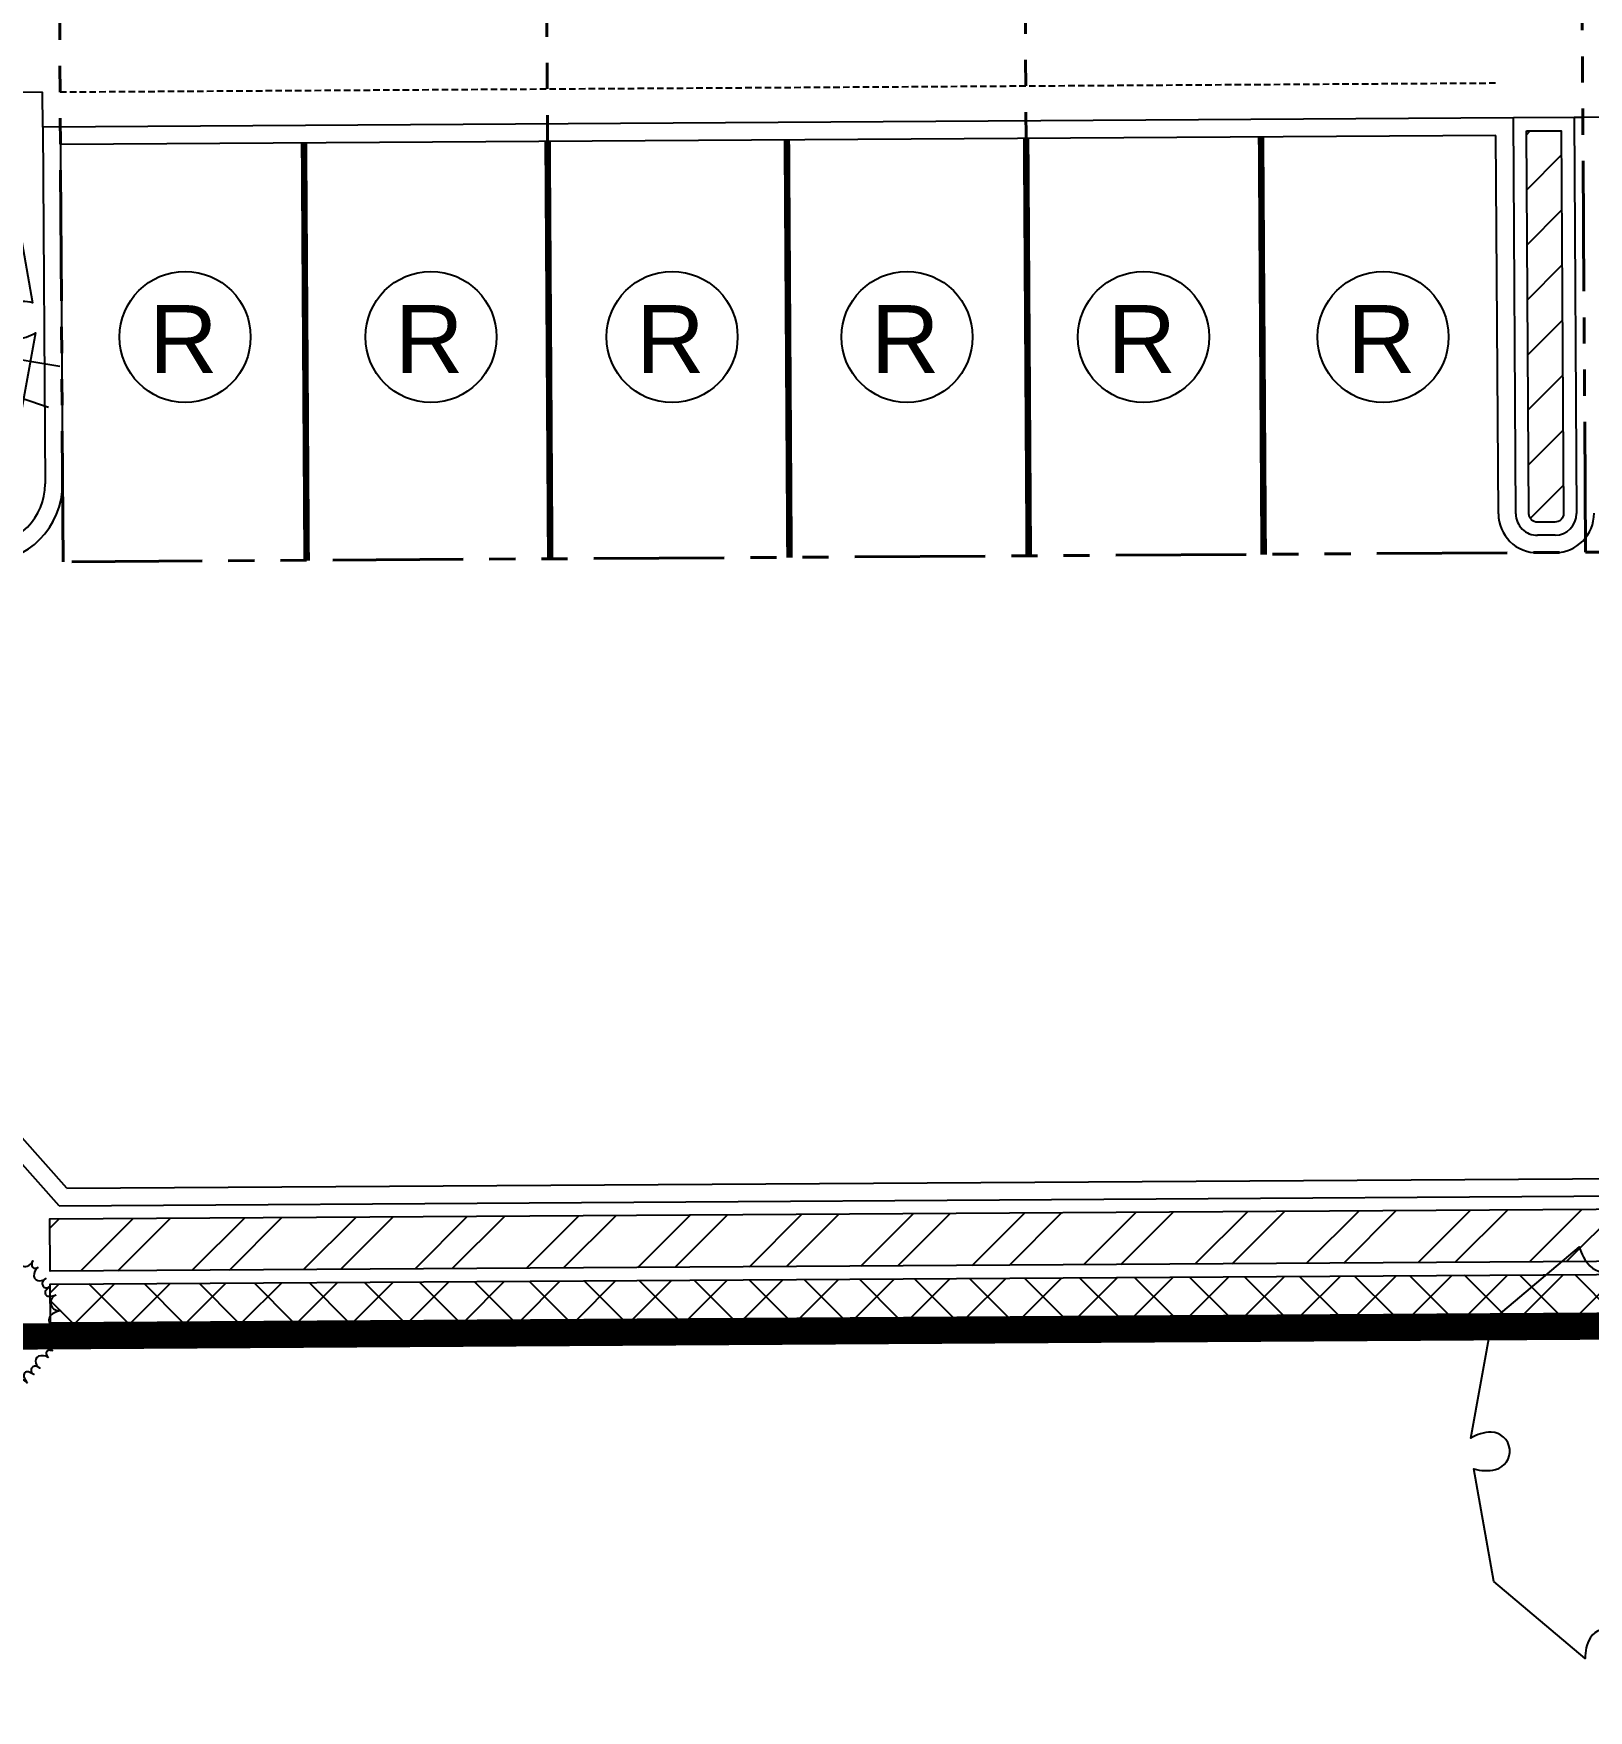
# Model space of a CAD drawing. Header units: feet. Extents: x 919634 to 928945, y 707022 to 708026.
# Drawn here: x 920465.1 to 920524.6, y 707039.7 to 707104 of the extents above; entities that cross this region are included whole.
import ezdxf
from ezdxf.enums import TextEntityAlignment as Align

# ---------------------------------------------------------------- set-up
doc = ezdxf.new("R2010")
doc.units = ezdxf.units.FT
doc.header["$LTSCALE"] = 20
doc.header["$MEASUREMENT"] = 0
for name, pattern in [('PHANTOM2', [1.25, 0.625, -0.125, 0.125, -0.125, 0.125, -0.125]), ('Site Plan$0$HIDDEN2', [0.1875, 0.125, -0.0625]), ('Site Plan$0$PHANTOM2', [1.25, 0.625, -0.125, 0.125, -0.125, 0.125, -0.125])]:
    doc.linetypes.add(name, pattern=pattern)
doc.layers.add('-u-site-propline', color=7, linetype='PHANTOM2', true_color=0xd10000)
for name, color, linetype in [('-u-site-xref', 7, 'Continuous'), ('L-002', 15, 'Continuous'), ('LK-TREE-013M', 6, 'Continuous'), ('LK-TREE-025M', 2, 'Continuous'), ('LK-TREE-035M', 123, 'Continuous'), ('LK-TREE-050M', 2, 'Continuous'), ('LK-TREE-TRNK', 32, 'Continuous'), ('LP-PATT-GRND', 251, 'Continuous'), ('LP-PATT-SHAR', 4, 'Continuous'), ('LP-SHAR-BRDR-CONT', 123, 'Continuous'), ('LP-TREE', 15, 'Continuous'), ('Site Plan$0$-u-site-parking_overhang', 252, 'Site Plan$0$HIDDEN2'), ('Site Plan$0$SP-PARKING DESIGNATION', 254, 'Continuous')]:
    doc.layers.add(name, color=color, linetype=linetype)
for name, color, linetype, lineweight in [('Site Plan$0$SP-CURB', 3, 'Continuous', 25), ('Site Plan$0$SP-LOT LINES', 252, 'Site Plan$0$PHANTOM2', 40), ('Site Plan$0$SP-PARKING-STRIPE', 252, 'Continuous', 25), ('Site Plan$0$SP-SIDEWALK', 2, 'Continuous', 25)]:
    doc.layers.add(name, color=color, linetype=linetype, lineweight=lineweight)
doc.layers.get('-u-site-xref').off()
doc.styles.add('Site Plan$0$ARIAL', font='arial.ttf')

# ---------------------------------------------------------------- blocks, each defined once
blk = doc.blocks.new('Site Plan')
at = {"layer": 'Site Plan$0$-u-site-parking_overhang', "ltscale": 0.1}
blk.add_line((920521.0722283929, 707102.0797567785, 0.01051827770672093), (920466.0733895588, 707101.7350001703, 0.01051827770672093), dxfattribs=at)
at = {"layer": 'Site Plan$0$SP-CURB'}
for p, q in [((920521.7505729785, 707100.7506494087), (920465.4116852814, 707100.3974927919)), ((920521.8456351558, 707085.5854306961), (920521.7505729785, 707100.7506494087)), ((920562.0831193626, 707101.0034713262), (920524.0771936765, 707100.7652336776)), ((920524.4139345305, 707100.7673445157), (920524.0771936765, 707100.7652336777)), ((920524.0771936765, 707100.7652336776), (920524.1722558538, 707085.600014965)), ((920465.4116852814, 707100.3974927919), (920465.4973522006, 707086.7310946208)), ((920521.0847650154, 707100.0797960706), (920466.0859261812, 707099.7350394623)), ((920521.1756483186, 707085.5812309276), (920521.0847650154, 707100.0797960706)), ((920466.0858452033, 707099.7359625745), (920466.1673390378, 707086.7352943893)), ((920523.3474748583, 707084.7648285731), (920522.6808215478, 707084.7606497006)), ((920523.3516746267, 707084.0948417359), (920522.6850213163, 707084.0906628635)), ((920466.0390333157, 707059.072314916), (920463.2079595915, 707062.2605025355)), ((920466.3365205397, 707059.744192858), (920463.7022875785, 707062.7009295102)), ((920466.3365205397, 707059.744192858), (920561.6680705692, 707060.3417724171)), ((920466.0390333157, 707059.072314916), (920561.9751939983, 707059.6736844374))]:
    blk.add_line(p, q, dxfattribs=at)
for centre, radius, start, end in [((920463.1673979759, 707086.7164894558), 2.33, 270.3591501261675, 0.3591501260277246), ((920463.1673979759, 707086.7164894558), 3, 270.3591501261675, 0.3591501260277246), ((920522.6756188496, 707085.5906333943), 1.5, 180.3591501269829, 270.359150126983), ((920522.6756188496, 707085.5906333943), 0.8299999999580905, 180.3591501269829, 270.359150126983), ((920523.34227216, 707085.5948122668), 0.8299999999580905, 270.359150126983, 0.3591501269830389), ((920523.34227216, 707085.5948122668), 1.5, 270.359150126983, 0.3591501269830389)]:
    blk.add_arc(centre, radius, start, end, dxfattribs=at)
at = {"layer": 'Site Plan$0$SP-LOT LINES', "ltscale": 0.4}
for p, q in [((920503.1853421133, 707083.9769341701, 0.01051764219638225), (920502.6211941084, 707173.9751660251, 0.01051764219638225)), ((920524.5182602379, 707084.1106581662, 0.01051827770671735), (920523.954112233, 707174.1088900211, 0.01051827770671735)), ((920466.1860730145, 707083.7450066822, 0.01051827770671735), (920465.6219250098, 707173.7432385373, 0.01051827770671735)), ((920484.8523737204, 707083.862015162, 0.01051827770671735), (920484.288225716, 707173.8602470171, 0.01051827770671735)), ((920561.5175374111, 707084.3425857045, 0.01051827770671735), (920466.1860730145, 707083.7450066822, 0.01051827770671735))]:
    blk.add_line(p, q, dxfattribs=at)
at = {"layer": 'Site Plan$0$SP-PARKING DESIGNATION'}
for centre in [(920470.8638038592, 707092.3593842747), (920480.2831736398, 707092.3593842747), (920489.5225621877, 707092.3593842747), (920498.5219658451, 707092.3593842747), (920507.5813731606, 707092.3593842747), (920516.7607729214, 707092.3593842747)]:
    blk.add_circle(centre, 2.510723853571849, dxfattribs=at)
at = {"layer": 'Site Plan$0$SP-PARKING-STRIPE', "const_width": 0.25}
for points in [[(920503.1854999282, 707083.9666938547), (920503.0850736208, 707099.9663786816)], [(920512.1853226433, 707084.0231836527), (920512.0848963357, 707100.0228684795)], [(920475.4189508249, 707099.7929026297), (920475.5193771326, 707083.7932178025)], [(920484.7521012668, 707099.8513318696), (920484.8525270948, 707083.8517234293)], [(920494.0190133502, 707083.9092343353), (920493.9185870424, 707099.9089191625)]]:
    blk.add_lwpolyline(points, dxfattribs=at)
at = {"layer": 'Site Plan$0$SP-SIDEWALK'}
for p, q in [((920465.4032789108, 707101.738556628), (920446.7436351681, 707101.621589877)), ((920465.4116852814, 707100.3974927919), (920465.4032789108, 707101.738556628)), ((920524.0771936765, 707100.7652336777), (920521.7505729785, 707100.7506494087))]:
    blk.add_line(p, q, dxfattribs=at)
at = {"layer": 'Site Plan$0$SP-PARKING DESIGNATION', "style": 'Site Plan$0$ARIAL'}
for p in [(920470.7957642226, 707090.9804229245, 6.148252897075768e-08), (920480.2151340032, 707090.9804229245, 6.148252897075768e-08), (920489.4545225512, 707090.9804229245, 6.148252897075768e-08), (920498.4539262085, 707090.9804229245, 6.148252897075768e-08), (920507.513333524, 707090.9804229245, 6.148252897075768e-08), (920516.6927332848, 707090.9804229245, 6.148252897075768e-08)]:
    blk.add_text('R', height=2.6, dxfattribs=at).set_placement(p, align=Align.CENTER)
blk = doc.blocks.new('TREE-DCID-109')
at = {"layer": 'LK-TREE-013M'}
for q in [(-0.2166500179826585, 0.4823717540616883), (-0.3601145663802754, 0.4331494471145447), (0.517799688297174, -0.1756967119105255), (0.5411972765790551, -0.08973717540862935)]:
    blk.add_line((0, 0), q, dxfattribs=at)
at = {"layer": 'LK-TREE-025M'}
for q in [(0.3255488117082166, 0.4360770788698858), (-0.5380278299170698, -0.1671362488681467), (-0.3928847481928415, -0.3377660838132428)]:
    blk.add_line((0, 0), q, dxfattribs=at)
at = {"layer": 'LK-TREE-035M'}
for q in [(0.1553565035567317, 0.5017498904846036), (-0.4146117905927724, 0.3240326438288861), (-0.007274405883975987, -0.5610814594255942), (0.3672781784027848, -0.3858769121981993)]:
    blk.add_line((0, 0), q, dxfattribs=at)
at = {"layer": 'LK-TREE-050M'}
blk.add_lwpolyline([(0.2584786559970667, 0.4268626303226171), (0.4439277190902544, 0.2703980164522264), (0.4842933250632768, 0.04269808410359133, 0.1271889369582335), (0.4404039055287399, 0.04376765122555071, 0.8753183136220222), (0.4490377769191127, -0.03179279157851056, 0.1490760554437799), (0.4900553474947174, -0.01954737550922658), (0.4472775486362366, -0.25838328219114), (0.2702664257688525, -0.4071908885772473, 0.1271889369582343), (0.2492479883002545, -0.3686467527420234, 0.8753183136220385), (0.1881276610059217, -0.4139041261011158, 0.1490760554437781), (0.2192412876896412, -0.4433036761864813), (-0.008985574262055707, -0.525674968998004), (-0.2263623031024622, -0.4467826430354762, 0.1271889369582332), (-0.2034913210365517, -0.4093080743222117, 0.8753183136220306), (-0.2732455197212289, -0.3790050048772429, 0.1490760554437717), (-0.2831494636131424, -0.4206499710318923), (-0.4685985267063302, -0.2641853571615016), (-0.5089641326793526, -0.03648542481286654, 0.1271889369582335), (-0.4650747131448156, -0.03755499193482592, 0.8753183136220322), (-0.4737085845351885, 0.03800545086923535, 0.1490760554437723), (-0.5147261551107931, 0.02576003479995137), (-0.4719483562523124, 0.2645959414818648), (-0.2949372333849283, 0.4134035478679721, 0.1271889369582334), (-0.2739187959163303, 0.3748594120327482, 0.8753183136220326), (-0.2127984686219975, 0.4201167853918406, 0.1490760554437743), (-0.243912095305717, 0.449516335477206), (-0.01568523335402006, 0.5318876282887288), (0.2016914954863864, 0.452995302326201, 0.1271889369582338), (0.1788205134204759, 0.4155207336129365, 0.8753183136220314), (0.2485747121051531, 0.3852176641679677, 0.1490760554437729)], format="xyb", close=True, dxfattribs=at)
at = {"layer": 'LK-TREE-TRNK', "const_width": 0.03749999999999999}
blk.add_lwpolyline([(-0.01875000000001137, 0, 1), (0.01875000000001137, 0, 1)], format="xyb", close=True, dxfattribs=at)
blk = doc.blocks.new('TREE-SIMP-027')
at = {"layer": 'LK-TREE-050M'}
blk.add_lwpolyline([(0.2708140598051045, 0.423756300677276), (0.4562631228982923, 0.2672916868068853), (0.4966287288713147, 0.03959175445825025, 0.1271889369582335), (0.4527393093368062, 0.04066132158020963, 0.8753183136220222), (0.461373180727179, -0.03489912122385164, 0.1490760554437799), (0.5023907513027837, -0.02265370515456766), (0.4596129524443029, -0.2614896118364811), (0.2826018295768904, -0.4102972182225884, 0.1271889369582343), (0.2615833921082924, -0.3717530823873645, 0.8753183136220385), (0.2004630648139596, -0.4170104557464569, 0.1490760554437781), (0.2315766914976791, -0.4464100058318223), (0.003349829546010596, -0.5287812986433451), (-0.2140268992944243, -0.4498889726808173, 0.1271889369582332), (-0.1911559172284854, -0.4124144039675528, 0.8753183136220306), (-0.260910115913191, -0.3821113345225839, 0.1490760554437717), (-0.2708140598050761, -0.4237563006772334), (-0.4562631228982639, -0.2672916868068427), (-0.4966287288712863, -0.03959175445820762, 0.1271889369582335), (-0.4527393093367778, -0.040661321580167, 0.8753183136220322), (-0.4613731807271506, 0.03489912122389427, 0.1490760554437723), (-0.5023907513027552, 0.02265370515461029), (-0.4596129524442745, 0.2614896118365237), (-0.282601829576862, 0.410297218222631, 0.1271889369582334), (-0.261583392108264, 0.3717530823874071, 0.8753183136220326), (-0.2004630648139312, 0.4170104557464995, 0.1490760554437743), (-0.2315766914976507, 0.446410005831865), (-0.003349829545982175, 0.5287812986433877), (0.2140268992944527, 0.4498889726808599, 0.1271889369582338), (0.1911559172285138, 0.4124144039675954, 0.8753183136220314), (0.2609101159132194, 0.3821113345226266, 0.1490760554437729)], format="xyb", close=True, dxfattribs=at)
at = {"layer": 'LK-TREE-TRNK', "const_width": 0.03749999999999999}
blk.add_lwpolyline([(-0.01874999999998295, 2.131628207280301e-14, 1), (0.01875000000001137, 2.131628207280301e-14, 1)], format="xyb", close=True, dxfattribs=at)
blk = doc.blocks.new('TREE-SIMP-050')
at = {"layer": 'LK-TREE-050M'}
for points in [[(-0.5063208654652271, 0.1645136218033301, 0.9238698787882458), (-0.47233222863332, 0.2683866190137891, 0.06820127350311533), (-0.414505700114006, 0.2542992514048521, 0.4181610453704602), (-0.3587322848368615, 0.304667357135699, 0.2374339859578812), (-0.3804403379060943, 0.3441349055462268, 0.0842579139704569), (-0.3573731892427077, 0.3297529989931149, 0.532571963510414), (-0.3181299486578553, 0.3586429804307514, 0.2259684077116941), (-0.3304879564975352, 0.3824677070835349, 0.1212493247515181), (-0.2921296729347489, 0.3655647037487171, 0.4541426145596303), (-0.246218640312037, 0.4083102835007679, 0.2106114980724684), (-0.2682389667170071, 0.4560223980669349, 0.1438807785519845), (-0.2383938047883305, 0.4387016716041785, 0.3522366507910852), (-0.2168579454985604, 0.4559898085478196, 0.1238093590723205), (-0.2175004819817445, 0.477896232070762)], [(-0.217327879187593, 0.4773786169928229, 0.2319409235831661), (-0.1676104671261101, 0.4321676284649527, 0.4036460338651622), (-0.1250247824814039, 0.4596424350364856, 0.1283771511674822), (-0.1267946207183854, 0.5029439559161091, 0.2004560848049677), (-0.1114589603899958, 0.4755629969990025, 0.5121091914827116), (-0.06840131768714741, 0.4833958400625562, 0.2449079070525383), (-0.06887400725514681, 0.5142511698203265, 0.01983770546384903), (-0.05012887402119759, 0.4775730350413312, 0.6492109322906671), (-0.006329458357100748, 0.4869599499713431, 0.09886101778078543), (-1.2281175344242e-05, 0.5364276663579091)], [(-2.842170943040401e-14, 0.5323772633802832, 0.9238698787882456), (0.1092921572607963, 0.5321506702360068, 0.06820127350311533), (0.1137636545370526, 0.4728011374758125, 0.4181610453704602), (0.1789015028607821, 0.4353220680857532, 0.2374339859578812), (0.2097292146456198, 0.4681637965985033, 0.0842579139704569), (0.2031793496502985, 0.4417813810134277, 0.532571963510414), (0.2427821830072787, 0.4133863365660488, 0.2259684077116941), (0.2616220101002682, 0.4325017458724716, 0.1212493247515181), (0.2573996601296926, 0.3907975350497281, 0.4541426145596303), (0.3122404116054156, 0.3603426588818621, 0.2106114980724684), (0.350812673988969, 0.3960290880387731, 0.1438807785519845), (0.3435623464554283, 0.3622922534747062, 0.3522366507910852), (0.3666592882592852, 0.3471527622798334, 0.1238093590723205), (0.3872949804066934, 0.354533307943683)], [(0.3868560364105633, 0.3542092010759319, 0.2319409235831661), (0.3592213564063229, 0.2929541685739423, 0.4036460338651622), (0.3985111505024292, 0.2609429578394611, 0.1283771511674822), (0.4391464340079665, 0.2760070798616283, 0.2004560848049677), (0.4178445742688837, 0.2529608185469385, 0.5121091914827116), (0.438599594038493, 0.2144310484990086, 0.2449079070525383), (0.4677986873574866, 0.2244154242550138, 0.01983770546384903), (0.4387082730014811, 0.1952535761753609, 0.6492109322906671), (0.4611705233974703, 0.156498572736254, 0.09886101778078543), (0.5101692325187912, 0.1657769452493199)], [(-0.5211720524514476, -0.05917299027196066, 0.2319409235831661), (-0.462810321960518, -0.02585988534517014, 0.4036460338651622), (-0.4757807155120304, 0.02313168968483836, 0.1283771511674822), (-0.5175098192026155, 0.03482937933084429, 0.2004560848049677), (-0.4867300001406534, 0.04095327739020149, 0.5121091914827116), (-0.4808739332444532, 0.08432401067994988, 0.2449079070525383), (-0.5103651647825984, 0.09340927744833039, 0.01983770546384903), (-0.4696896209643455, 0.09990279159061544, 0.6492109322906671), (-0.4650823437925737, 0.1444592275059762, 0.09886101778078543), (-0.51017682270259, 0.1657535850656444)], [(0.5063208654651987, 0.1645136218033301, 0.9238698787882456), (0.5398784965242669, 0.06050058232808908, 0.06820127350311533), (0.4848155053022936, 0.03790792147479749, 0.4181610453704602), (0.4692994942432449, -0.0356235230058175, 0.2374339859578812), (0.5100601209908859, -0.05479376694616889, 0.0842579139704569), (0.4829449331386684, -0.05671708992996116, 0.532571963510414), (0.4681775896192164, -0.1031561739481432, 0.2259684077116941), (0.4921792509445595, -0.1151669279406917, 0.1212493247515181), (0.4512114115875363, -0.1240385443683181, 0.4541426145596303), (0.4391938273454059, -0.1856062727152761, 0.2106114980724684), (0.4850531229264163, -0.2112629611253638, 0.1438807785519845), (0.4507270121524414, -0.2147927450960267, 0.3522366507910852), (0.4434658479336235, -0.2414376021704783, 0.1238093590723205), (0.4568619435453058, -0.2587825976176461)], [(-0.312923504070767, -0.430702253493493, 0.9238698787882453), (-0.4012095285382031, -0.3662786175598285, 0.06820127350311533), (-0.3699422657381035, -0.3156355567939642, 0.4181610453704602), (-0.4006102477518994, -0.2470272861133012, 0.2374339859578812), (-0.4448542741631059, -0.2554767282557151, 0.0842579139704569), (-0.4240481272702539, -0.237982819743479, 0.532571963510414), (-0.439397304117108, -0.1917327848332917, 0.2259684077116941), (-0.4658748000882724, -0.1961237032956191, 0.1212493247515181), (-0.437945727125765, -0.1648661230457478, 0.4541426145596303), (-0.4644118999820535, -0.1079930257222941, 0.2106114980724684), (-0.5165934725272621, -0.1141917464021844, 0.1438807785519845), (-0.4908978205220365, -0.09115970950193741, 0.3522366507910852), (-0.5006848693078894, -0.06533556207373437, 0.1238093590723205), (-0.5217176708409283, -0.05917719342845373)], [(0.4564180584423525, -0.2584652915999612, 0.2319409235831661), (0.3896214748700402, -0.251111995140306, 0.4036460338651622), (0.3713182183876995, -0.2983708179667701, 0.1283771511674822), (0.3982020429736224, -0.3323621994260293, 0.2004560848049677), (0.3697011093028664, -0.3192246133150149, 0.5121091914827116), (0.3394707742548349, -0.3508701638469063, 0.2449079070525383), (0.3579894959346177, -0.3755548100310122, 0.01983770546384903), (0.3212654978818534, -0.3568996885399969, 0.6492109322906671), (0.2913485164262966, -0.3902385128295052, 0.09886101778078543), (0.3153142068863986, -0.4339718796427121)], [(-0.1047741632139605, -0.5139495361968756, 0.2319409235831661), (-0.1184220421897919, -0.4481499165534615, 0.4036460338651622), (-0.1690238708967797, -0.4453462645940434, 0.1283771511674822), (-0.1930440370606448, -0.481418215682595, 0.2004560848049677), (-0.1893567230411861, -0.4502524796211702, 0.5121091914827116), (-0.2287951173617842, -0.4312807353946511, 0.2449079070525383), (-0.2465490112544728, -0.4565210614927011, 0.01983770546384903), (-0.2401552758978482, -0.4158297142673462, 0.6492109322906671), (-0.2811072376741777, -0.3976792373841107, 0.09886101778078543), (-0.3152943355273123, -0.4339863170302038)], [(0.3129235040707385, -0.430702253493493, 0.9238698787882456), (0.2243711033863747, -0.4947592540180992, 0.06820127350311533), (0.1858688060126781, -0.4493727535615335, 0.4181610453704602), (0.1111415354846486, -0.4573386161023762, 0.2374339859578812), (0.1055052764326092, -0.5020282069428816, 0.0842579139704569), (0.09529703372393783, -0.476834470333138, 0.532571963510414), (0.04656748014838286, -0.4771403582154079, 0.2259684077116941), (0.04256149554092303, -0.5036788217197383, 0.1212493247515181), (0.02146432834319967, -0.4674575713844149, 0.4541426145596303), (-0.04080369865681632, -0.4750536439451025, 0.2106114980724684), (-0.05103335767117301, -0.5265967785782095, 0.1438807785519845), (-0.06499773329755953, -0.495041470480956, 0.3522366507910852), (-0.09258232138651579, -0.4963694065834758, 0.1238093590723205), (-0.1049387711293832, -0.5144697489683807)]]:
    blk.add_lwpolyline(points, format="xyb", dxfattribs=at)
at = {"layer": 'LK-TREE-TRNK', "const_width": 0.03749999999999999}
blk.add_lwpolyline([(-0.01875000000001137, -7.105427357601002e-15, 1), (0.01874999999998295, -7.105427357601002e-15, 1)], format="xyb", close=True, dxfattribs=at)

msp = doc.modelspace()

# ---------------------------------------------------------------- block references
at = {"layer": '-u-site-xref'}
msp.add_blockref('Site Plan', (0, 0), dxfattribs=at)

# ---------------------------------------------------------------- next in the draw order: hatches: boundary and pattern name
at = {"layer": 'LP-PATT-GRND'}
h = msp.add_hatch(dxfattribs=at)
h.set_pattern_fill('ANSI31', color=256, scale=12)
h.set_pattern_definition([(45, (920522.253697311, 707085.2606398776), (-1.060660171779821, 1.060660171779821), [])])
edge = h.paths.add_edge_path()
edge.add_line((920522.253697311, 707100.2537933872), (920523.5803376549, 707100.2621093452))
edge.add_line((920523.5803376549, 707100.2621093452), (920523.6722656768, 707085.5968808095))
edge.add_arc((920523.3422721603, 707085.5948122666), 0.3299999996390625, -89.64084990083131, 0.3591501599315734, ccw=False)
edge.add_line((920523.3443407029, 707085.2648187501), (920522.6776873922, 707085.2606398776))
edge.add_arc((920522.6756188497, 707085.5906333944), 0.3299999999861124, 180.3591501190006, 270.3591500989153, ccw=False)
edge.add_line((920522.3456253328, 707085.5885648518), (920522.253697311, 707100.2537933872))
at = {"layer": 'LP-PATT-SHAR'}
h = msp.add_hatch(dxfattribs=at)
h.set_pattern_fill('ANSI32', color=256, scale=8)
h.set_pattern_definition([(45, (920629.103093776, 707057.5940348037), (-2.121320343559643, 2.121320343559643), []), (45, (920630.5173073361, 707057.5940348037), (-2.121320343559643, 2.121320343559643), [])])
h.paths.add_polyline_path([(920561.6860613177, 707059.1719167115), (920561.700028693, 707057.1719692048), (920465.6890836898, 707056.5696607205), (920465.6765441467, 707058.5700873601)])
h = msp.add_hatch(dxfattribs=at)
h.set_pattern_fill('ANSI37', color=256, scale=12)
h.set_pattern_definition([(45, (920114.46670957, 707052.4104889296), (-1.060660171779821, 1.060660171779821), []), (135, (920114.46670957, 707052.4104889296), (-1.060660171779821, -1.060660171779821), [])])
h.paths.add_polyline_path([(920561.7022091816, 707056.6719699552), (920561.7130394878, 707055.1724774191), (920465.7020944847, 707054.5701689349), (920465.6926920179, 707056.0701394659)])

# ---------------------------------------------------------------- next in the draw order: linework, layer by layer
at = {"layer": '-u-site-propline', "const_width": 1}
msp.add_lwpolyline([(920947.0000886252, 707545.9204017931), (920946.2013768834, 707600.8345230455), (920548.4734135537, 707598.2488059332), (920114.5755185183, 707595.4173937511), (920115.1048384466, 707522.8953291861), (920102.9668962085, 707404.7482034572), (920105.5431136015, 707051.8130943171), (920991.6971269739, 707057.367269914), (920991.4728619354, 707093.1250671773), (921085.439179533, 707093.7985091242), (921082.2021453959, 707546.7798329409)], close=True, dxfattribs=at)
at = {"layer": 'L-002'}
msp.add_lwpolyline([(920522.253697311, 707100.2537933872), (920523.5803376549, 707100.2621093452), (920523.6722656768, 707085.5968808095, -0.414213562650101), (920523.3443407029, 707085.2648187501), (920522.6776873922, 707085.2606398776, -0.4142135623388369), (920522.3456253328, 707085.5885648518)], format="xyb", close=True, dxfattribs=at)
at = {"layer": 'LP-SHAR-BRDR-CONT', "elevation": -4.924982555075397e-07}
for points in [[(920561.6860613177, 707059.1719167115), (920561.700028693, 707057.1719692048), (920465.6890836898, 707056.5696607205), (920465.6765441467, 707058.5700873601), (920561.6860613177, 707059.1719167115)], [(920561.7022091816, 707056.6719699552), (920561.7130394878, 707055.1724774191), (920465.7020944847, 707054.5701689349), (920465.6926920179, 707056.0701394659), (920561.7022091816, 707056.6719699552)]]:
    msp.add_lwpolyline(points, close=True, dxfattribs=at)

# ---------------------------------------------------------------- next in the draw order: block references
at = {"layer": 'LP-TREE'}
for name, p, xscale, yscale, zscale in [('TREE-DCID-109', (920456.1610112393, 707092.8814283635), 18.29877919221403, 18.29877919221403, 18.29877919221403), ('TREE-SIMP-027', (920529.6290050956, 707049.7380132284), 18.91141011540282, 18.91141011540282, 18.29877919221403), ('TREE-SIMP-050', (920463.0471480688, 707054.7245818967), 5.644272837357521, 5.644272837357521, 6.584984976917108)]:
    msp.add_blockref(name, p, dxfattribs=dict(at, xscale=xscale, yscale=yscale, zscale=zscale))

doc.saveas('drawing.dxf')
